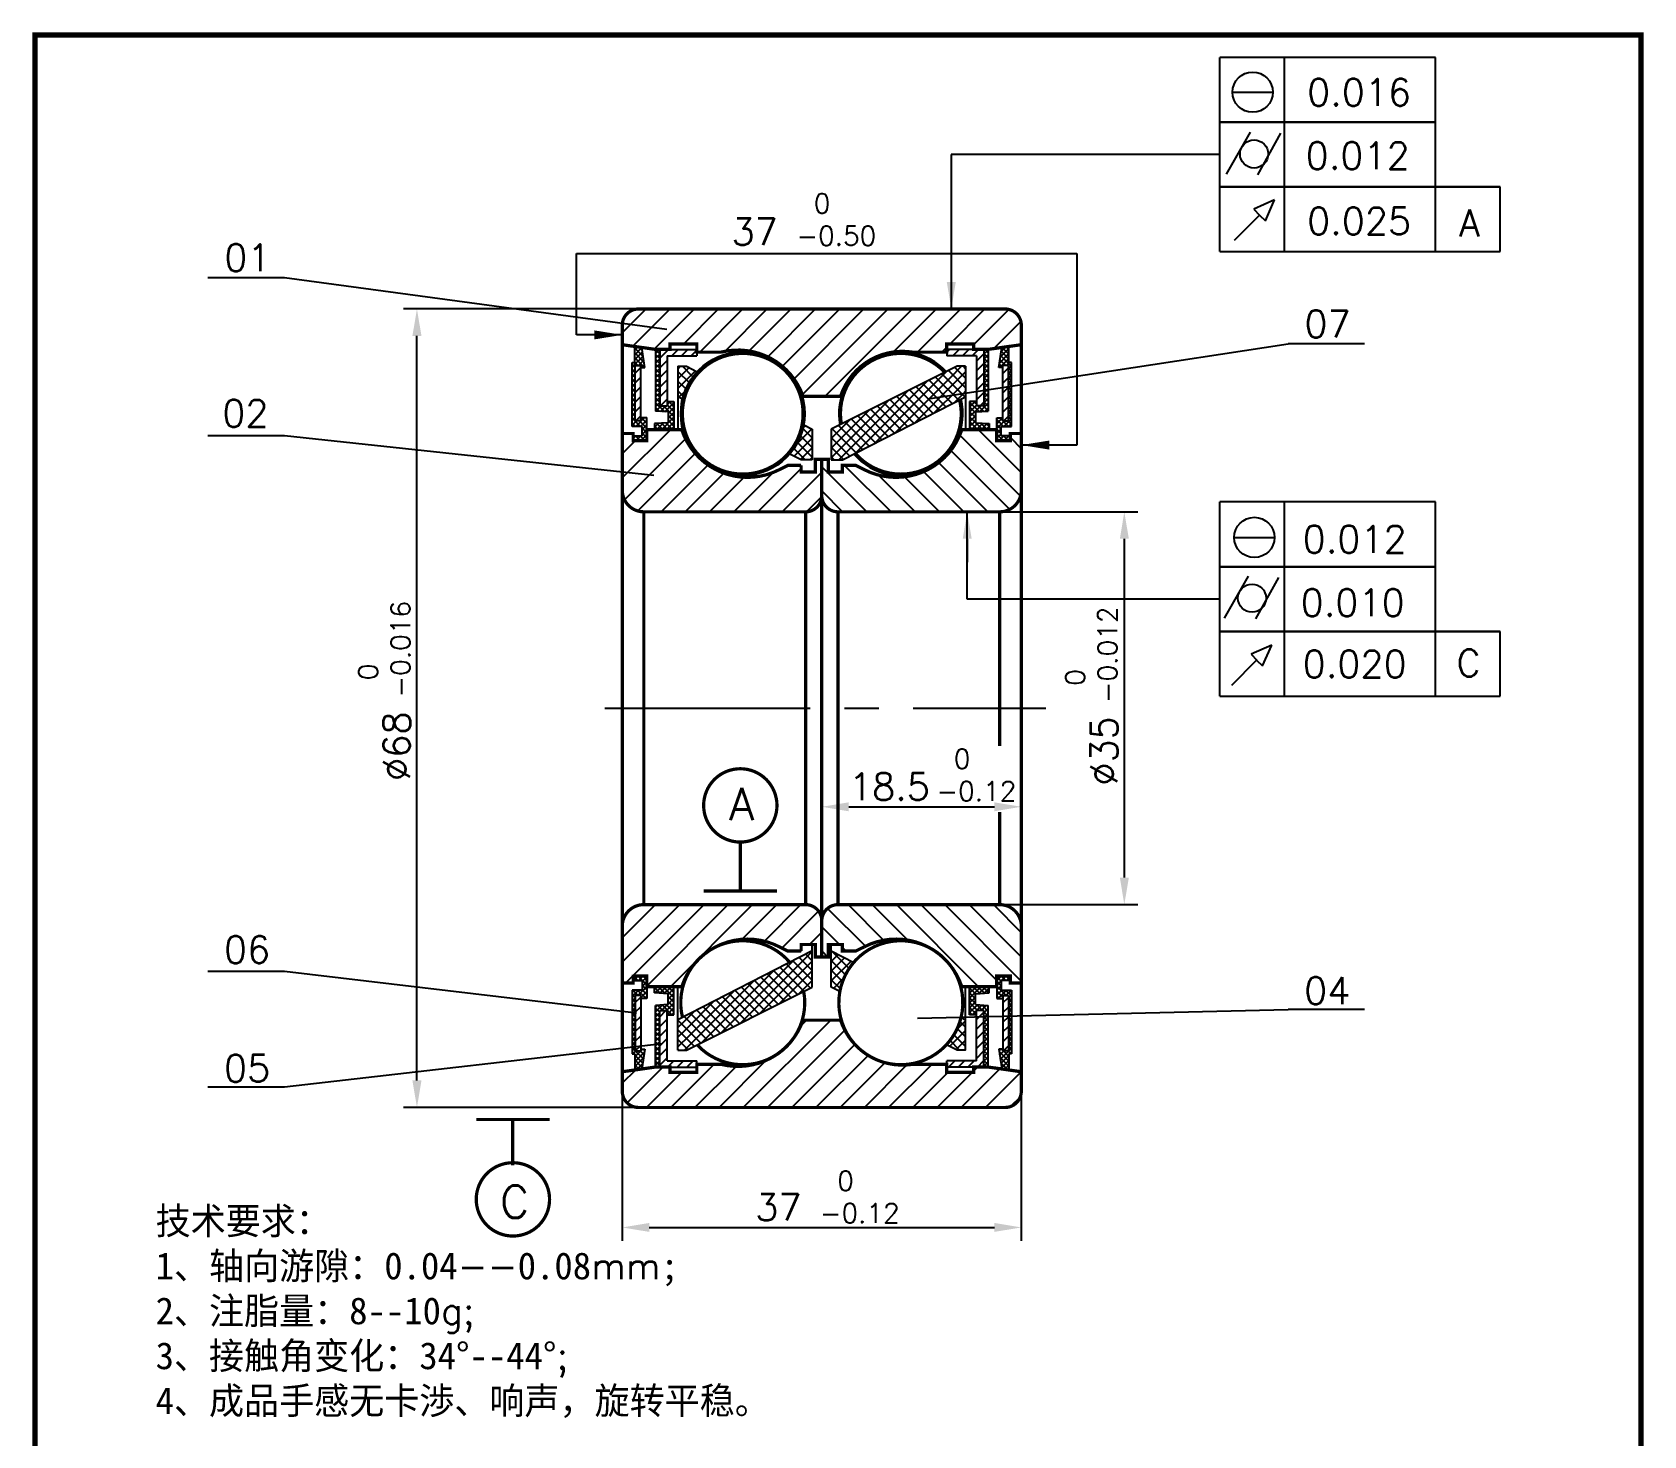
# Model space of a CAD drawing. Extents: x -87 to 63, y 188 to 406.
# Drawn here: x -86.7 to 62.7, y 275.9 to 406 of the extents above; entities that cross this region are included whole.
import ezdxf

# ---------------------------------------------------------------- set-up
doc = ezdxf.new("R2010")
doc.units = 0
doc.linetypes.add('CENTER2', pattern=[28.575, 19.05, -3.175, 3.175, -3.175])
doc.layers.get('0').update_dxf_attribs({"linetype": 'CONTINUOUS'})
doc.layers.get('DEFPOINTS').update_dxf_attribs({"linetype": 'CONTINUOUS'})
doc.styles.get("Standard").update_dxf_attribs({"font": 'txt.shx', "height": 2.5})
doc.dimstyles.get("Standard").update_dxf_attribs({"dimtxt": 0.18, "dimasz": 0.18, "dimexe": 0.18, "dimexo": 0.0625, "dimgap": 0.09, "dimtad": 0, "dimtih": 1, "dimtoh": 1, "dimdec": 4, "dimzin": 0, "dimdsep": 46, "dimtxsty": 'Standard', "dimcen": 0.09, "dimadec": 0, "dimazin": 0, "dimtfac": 1, "dimtdec": 4, "dimtofl": 0, "dimtmove": 0, "dimatfit": 3, "dimfxl": 1, "dimtolj": 1, "dimtzin": 0, "dimarcsym": 0})
pattern_1 = [(45, (196.66215, 16.3031), (-0.2245064, 0.2245064), []), (135, (196.66215, 16.3031), (-0.2245064, -0.2245064), [])]
pattern_2 = [(45, (196.66215, -1.6008), (-0.4490128, 0.4490128), [])]

# ---------------------------------------------------------------- blocks, each defined once
blk = doc.blocks.new('*D28')
at = {"color": 0, "lineweight": -2}
for p, q in [((3, 361.54), (15.8, 361.54)), ((14.55, 359.04), (14.55, 327.62)), ((3, 325.12), (15.8, 325.12))]:
    blk.add_line(p, q, dxfattribs=at)
at = {"color": 0}
for points in [[(14.14, 359.04), (14.97, 359.04), (14.55, 361.54)], [(14.14, 327.62), (14.97, 327.62), (14.55, 325.12)]]:
    blk.add_solid(points, dxfattribs=at)
at = {"layer": 'DEFPOINTS', "color": 0}
for p in [(3, 361.54), (3, 325.12), (14.55, 325.12)]:
    blk.add_point(p, dxfattribs=at)
at = {"color": 0, "insert": (12.68, 339.37), "char_height": 2.5, "attachment_point": 5, "rotation": 90}
blk.add_mtext('\\A1;%%c35', dxfattribs=at)
blk = doc.blocks.new('*D29')
at = {"color": 0, "lineweight": -2}
for p, q in [((-30.5, 380.35), (-52.29, 380.35)), ((-51.04, 308.81), (-51.04, 377.85)), ((-30.5, 306.31), (-52.29, 306.31))]:
    blk.add_line(p, q, dxfattribs=at)
at = {"color": 0}
for points in [[(-51.46, 377.85), (-50.62, 377.85), (-51.04, 380.35)], [(-51.46, 308.81), (-50.62, 308.81), (-51.04, 306.31)]]:
    blk.add_solid(points, dxfattribs=at)
at = {"layer": 'DEFPOINTS', "color": 0}
for p in [(-51.04, 380.35), (-30.5, 380.35), (-30.5, 306.31)]:
    blk.add_point(p, dxfattribs=at)
at = {"color": 0, "insert": (-52.91, 339.81), "char_height": 2.5, "attachment_point": 5, "rotation": 90}
blk.add_mtext('\\A1;%%c68', dxfattribs=at)
blk = doc.blocks.new('*D30')
at = {"color": 0, "lineweight": -2}
for p, q in [((-32, 307.81), (-32, 293.93)), ((5, 307.81), (5, 293.93)), ((-29.5, 295.18), (2.5, 295.18))]:
    blk.add_line(p, q, dxfattribs=at)
at = {"color": 0}
for points in [[(-29.5, 295.6), (-29.5, 294.77), (-32, 295.18)], [(2.5, 295.6), (2.5, 294.77), (5, 295.18)]]:
    blk.add_solid(points, dxfattribs=at)
at = {"layer": 'DEFPOINTS', "color": 0}
for p in [(-32, 307.81), (5, 307.81), (5, 295.18)]:
    blk.add_point(p, dxfattribs=at)
at = {"color": 0, "insert": (-17.52, 297.06), "char_height": 2.5, "attachment_point": 5}
blk.add_mtext('\\A1;37', dxfattribs=at)
blk = doc.blocks.new('*D31')
at = {"color": 0, "lineweight": -2}
for p, q in [((-1.49, 382.85), (-1.49, 381.95)), ((-1.49, 380.35), (-1.49, 380.35))]:
    blk.add_line(p, q, dxfattribs=at)
at = {"color": 0}
blk.add_solid([(-1.91, 382.85), (-1.08, 382.85), (-1.49, 380.35)], dxfattribs=at)
at = {"layer": 'DEFPOINTS', "color": 0}
for p in [(-1.49, 394.67), (-1.49, 380.35), (-1.49, 380.35)]:
    blk.add_point(p, dxfattribs=at)
blk = doc.blocks.new('*D32')
at = {"color": 0, "lineweight": -2}
blk.add_line((-0.02, 359.04), (-0.02, 356.87), dxfattribs=at)
at = {"color": 0}
blk.add_solid([(-0.43, 359.04), (0.4, 359.04), (-0.02, 361.54)], dxfattribs=at)
at = {"layer": 'DEFPOINTS', "color": 0}
for p in [(-0.02, 361.54), (-0.02, 361.54), (-0.02, 353.45)]:
    blk.add_point(p, dxfattribs=at)
blk = doc.blocks.new('*D33')
at = {"color": 0, "lineweight": -2}
for p, q in [((-13.5, 343.33), (-13.5, 332.94)), ((5, 343.33), (5, 332.94)), ((-11, 334.19), (2.5, 334.19))]:
    blk.add_line(p, q, dxfattribs=at)
at = {"color": 0}
for points in [[(-11, 334.6), (-11, 333.77), (-13.5, 334.19)], [(2.5, 334.6), (2.5, 333.77), (5, 334.19)]]:
    blk.add_solid(points, dxfattribs=at)
at = {"layer": 'DEFPOINTS', "color": 0}
for p in [(-13.5, 343.33), (5, 343.33), (5, 334.19)]:
    blk.add_point(p, dxfattribs=at)
at = {"color": 0, "insert": (-7.23, 336.06), "char_height": 2.5, "attachment_point": 5}
blk.add_mtext('\\A1;18.5', dxfattribs=at)

msp = doc.modelspace()

# ---------------------------------------------------------------- hatches: boundary and pattern name
h = msp.add_hatch()
h.set_pattern_fill('ANSI31', color=256, scale=0.5, style=0)
h.set_pattern_definition([(45, (196.6621, -1.6008), (-1.122532, 1.122532), [])])
h.paths.add_polyline_path([(-30.50167, 380.34877, 0.414213562), (-32.00167, 378.84877), (-32.00167, 377.03643), (-28.90242, 376.59877), (-27.58564, 376.59877), (-27.58564, 377.09877), (-25.08564, 377.09877), (-25.08564, 376.34877), (-22.82763, 376.34877, -0.195681343), (-18.05789, 375.67229, -0.118697946), (-16.06911, 373.85783, -0.071209444), (-15.23795, 372.24877), (-11.76539, 372.24877, -0.131984239), (-10.05577, 374.87557, -0.104710286), (-8.00385, 376.08576, -0.122708108), (-5.09506, 376.34877), (-1.9177, 376.34877), (-1.9177, 377.09877), (0.5823, 377.09877), (0.5823, 376.59877), (1.89907, 376.59877), (4.99833, 377.03643), (4.99833, 378.84877, 0.414213562), (3.49833, 380.34877)])
h.paths.add_polyline_path([(-18.05789, 310.98257, -0.195681343), (-22.82763, 310.30609), (-25.08564, 310.30609), (-25.08564, 309.55609), (-27.58564, 309.55609), (-27.58564, 310.05609), (-28.90242, 310.05609), (-32.00167, 309.61843), (-32.00167, 307.80609, 0.414213562), (-30.50167, 306.30609), (3.49833, 306.30609, 0.414213562), (4.99833, 307.80609), (4.99833, 309.61843), (1.89907, 310.05609), (0.5823, 310.05609), (0.5823, 309.55609), (-1.9177, 309.55609), (-1.9177, 310.30609), (-5.09506, 310.30609, -0.122708108), (-8.00385, 310.5691, -0.104710286), (-10.05577, 311.77929, -0.131984239), (-11.76539, 314.40609), (-15.23795, 314.40609, -0.071209444), (-16.06911, 312.79702, -0.118697946)])
h.paths.add_polyline_path([(-17.44511, 321.20609), (-16.64707, 320.80841), (-15.41778, 320.80841), (-15.41778, 321.41708), (-14.10349, 321.41708), (-14.10349, 320.25569), (-13.50167, 320.25569), (-13.50167, 323.61597, 0.414213562), (-15.00167, 325.11597), (-22.50167, 325.11597), (-30.00167, 325.11597, 0.414213562), (-32.00167, 323.11597), (-32.00167, 317.85609), (-30.98996, 317.85609), (-30.98996, 318.48611), (-30.98996, 318.50609), (-29.72532, 318.50609), (-29.72532, 317.50609), (-26.48681, 317.50609, -0.089978109), (-25.39225, 319.52092, -0.106018827), (-23.55549, 321.08322, -0.25314671)])
h.paths.add_polyline_path([(-15.00167, 361.53889, 0.414213562), (-13.50167, 363.03889), (-13.50167, 366.39916), (-14.10349, 366.39916), (-14.10349, 365.23778), (-15.41778, 365.23778), (-15.41778, 365.84645), (-16.64707, 365.84645), (-17.44511, 365.44877, -0.25314671), (-23.55549, 365.57163, -0.106018827), (-25.39225, 367.13394, -0.089978109), (-26.48681, 369.14877), (-29.72532, 369.14877), (-29.72532, 368.14877), (-30.98996, 368.14877), (-30.98996, 368.79877), (-32.00167, 368.79877), (-32.00167, 363.53889, 0.414213562), (-30.00167, 361.53889), (-22.50167, 361.53889)])
h = msp.add_hatch()
h.set_pattern_fill('ANSI37', color=256, scale=0.1, style=0)
h.set_pattern_definition(pattern_1)
h.paths.add_polyline_path([(-27.74793, 370.80715), (-27.74793, 369.80284), (-29.02052, 369.71757), (-29.02052, 369.14877), (-27.20952, 369.14877), (-27.20952, 371.75767), (-27.84582, 371.75767), (-27.84582, 371.3667), (-28.53106, 371.3667), (-28.53106, 376.59877), (-28.92262, 376.59877), (-28.92262, 370.88586)])
h.paths.add_polyline_path([(-30.2897, 375.0978), (-30.2897, 374.9292), (-29.90539, 374.9292), (-30.18137, 376.77938), (-30.84928, 376.87369), (-30.84928, 375.37716), (-31.08243, 375.37716), (-31.08243, 369.46407), (-30.14981, 369.46407), (-30.14981, 368.57943), (-30.98996, 368.57943), (-30.98996, 368.14877), (-29.72532, 368.14877), (-29.72532, 369.14877), (-29.72532, 370.25558), (-30.2897, 370.25558), (-30.2897, 369.97623), (-30.80264, 369.97623), (-30.80264, 375.0978)])
h.paths.add_polyline_path([(0.74458, 370.80715), (1.91928, 370.88586), (1.91928, 376.59877), (1.52772, 376.59877), (1.52772, 371.3667), (0.84248, 371.3667), (0.84248, 371.75767), (0.20618, 371.75767), (0.20618, 369.14877), (2.01717, 369.14877), (2.01717, 369.71757), (0.74458, 369.80284)])
h.paths.add_polyline_path([(3.14646, 369.46407), (4.07909, 369.46407), (4.07909, 375.37716), (3.84593, 375.37716), (3.84593, 376.87369), (3.17803, 376.77938), (2.90204, 374.9292), (3.28636, 374.9292), (3.28636, 375.0978), (3.7993, 375.0978), (3.7993, 369.97623), (3.28636, 369.97623), (3.28636, 370.25558), (2.72198, 370.25558), (2.72198, 369.14877), (2.72198, 368.14877), (3.98662, 368.14877), (3.98662, 368.57943), (3.14646, 368.57943)])
h = msp.add_hatch()
h.set_pattern_fill('ANSI31', color=256, scale=0.2, style=0)
h.set_pattern_definition(pattern_2)
h.paths.add_polyline_path([(-27.84582, 376.01232), (-25.08564, 376.01232), (-25.08564, 376.59877), (-27.58564, 376.59877), (-28.53106, 376.59877), (-28.53106, 371.3667), (-27.84582, 371.3667)])
h.paths.add_polyline_path([(-30.80264, 369.97623), (-30.2897, 369.97623), (-30.2897, 375.0978), (-30.80264, 375.0978)])
h.paths.add_polyline_path([(1.52772, 376.59877), (0.5823, 376.59877), (-1.9177, 376.59877), (-1.9177, 376.01232), (0.84248, 376.01232), (0.84248, 371.3667), (1.52772, 371.3667)])
h.paths.add_polyline_path([(3.28636, 369.97623), (3.7993, 369.97623), (3.7993, 375.0978), (3.28636, 375.0978)])
h = msp.add_hatch()
h.set_pattern_fill('ANSI37', color=256, scale=0.2, style=0)
h.set_pattern_definition([(45, (196.66215, -1.6008), (-0.4490128, 0.4490128), []), (135, (196.66215, -1.6008), (-0.4490128, -0.4490128), [])])
h.paths.add_polyline_path([(-0.58573, 371.99732, 0.127265492), (-1.94722, 374.5357), (-12.61833, 369.20832), (-12.61833, 366.35741), (-11.58556, 366.35741)])
h.paths.add_polyline_path([(-0.16444, 375.03145), (-0.9542, 375.03145), (-1.94722, 374.5357, -0.106288407), (-0.71747, 372.45455), (-0.16444, 372.53909)])
h.paths.add_polyline_path([(-25.05613, 374.5357), (-26.04915, 375.03145), (-26.83891, 375.03145), (-26.83891, 372.21333), (-26.41761, 371.99732, -0.127265492)])
h.paths.add_polyline_path([(-14.38502, 369.20832), (-15.17475, 369.60258, -0.132727524), (-16.46472, 366.89421), (-15.41778, 366.35741), (-14.38502, 366.35741)])
h = msp.add_hatch()
h.set_pattern_fill('ANSI31', color=256, scale=0.5, angle=90, style=0)
h.set_pattern_definition([(135, (196.6621, -1.6008), (-1.122532, -1.122532), [])])
h.paths.add_polyline_path([(4.99833, 368.79877), (3.98662, 368.79877), (3.98662, 368.14877), (2.72198, 368.14877), (2.72198, 369.14877), (-0.51653, 369.14877, -0.089978109), (-1.61109, 367.13394, -0.106018827), (-3.44786, 365.57163, -0.25314671), (-9.55823, 365.44877), (-10.35627, 365.84645), (-11.58556, 365.84645), (-11.58556, 365.23778), (-12.89985, 365.23778), (-12.89985, 366.39916), (-13.50167, 366.39916), (-13.50167, 363.03889, 0.414213562), (-12.00167, 361.53889), (2.99833, 361.53889, 0.414213562), (4.99833, 363.53889)])
h.paths.add_polyline_path([(2.99833, 325.11597), (-12.00167, 325.11597, 0.414213562), (-13.50167, 323.61597), (-13.50167, 320.25569), (-12.89985, 320.25569), (-12.89985, 321.41708), (-11.58556, 321.41708), (-11.58556, 320.80841), (-10.35627, 320.80841), (-9.55823, 321.20609, -0.25314671), (-3.44786, 321.08322, -0.106018827), (-1.61109, 319.52092, -0.089978109), (-0.51653, 317.50609), (2.72198, 317.50609), (2.72198, 318.50609), (3.98662, 318.50609), (3.98662, 317.85609), (4.99833, 317.85609), (4.99833, 323.11597, 0.414213562)])
h = msp.add_hatch()
h.set_pattern_fill('ANSI37', color=256, scale=0.1, style=0)
h.set_pattern_definition(pattern_1)
h.paths.add_polyline_path([(-27.74793, 315.84771), (-28.92262, 315.769), (-28.92262, 310.05609), (-28.53106, 310.05609), (-28.53106, 315.28815), (-27.84582, 315.28815), (-27.84582, 314.89719), (-27.20952, 314.89719), (-27.20952, 317.50609), (-29.02052, 317.50609), (-29.02052, 316.93729), (-27.74793, 316.85202)])
h.paths.add_polyline_path([(-30.2897, 316.67863), (-30.2897, 316.39927), (-29.72532, 316.39927), (-29.72532, 317.50609), (-29.72532, 318.50609), (-30.98996, 318.50609), (-30.98996, 318.07543), (-30.14981, 318.07543), (-30.14981, 317.19079), (-31.08243, 317.19079), (-31.08243, 311.27769), (-30.84928, 311.27769), (-30.84928, 309.78116), (-30.18137, 309.87548), (-29.90539, 311.72566), (-30.2897, 311.72566), (-30.2897, 311.55705), (-30.80264, 311.55705), (-30.80264, 316.67863)])
h.paths.add_polyline_path([(0.20618, 314.89719), (0.84248, 314.89719), (0.84248, 315.28815), (1.52772, 315.28815), (1.52772, 310.05609), (1.91928, 310.05609), (1.91928, 315.769), (0.74458, 315.84771), (0.74458, 316.85202), (2.01717, 316.93729), (2.01717, 317.50609), (0.20618, 317.50609)])
h.paths.add_polyline_path([(3.84593, 311.27769), (4.07909, 311.27769), (4.07909, 317.19079), (3.14646, 317.19079), (3.14646, 318.07543), (3.98662, 318.07543), (3.98662, 318.50609), (2.72198, 318.50609), (2.72198, 317.50609), (2.72198, 316.39927), (3.28636, 316.39927), (3.28636, 316.67863), (3.7993, 316.67863), (3.7993, 311.55705), (3.28636, 311.55705), (3.28636, 311.72566), (2.90204, 311.72566), (3.17803, 309.87548), (3.84593, 309.78116)])
h = msp.add_hatch()
h.set_pattern_fill('ANSI31', color=256, scale=0.2, style=0)
h.set_pattern_definition(pattern_2)
h.paths.add_polyline_path([(-28.53106, 310.05609), (-27.58564, 310.05609), (-25.08564, 310.05609), (-25.08564, 310.64253), (-27.84582, 310.64253), (-27.84582, 315.28815), (-28.53106, 315.28815)])
h.paths.add_polyline_path([(-30.80264, 311.55705), (-30.2897, 311.55705), (-30.2897, 316.67863), (-30.80264, 316.67863)])
h = msp.add_hatch()
h.set_pattern_fill('ANSI31', color=256, scale=0.2, style=0)
h.set_pattern_definition(pattern_2)
h.paths.add_polyline_path([(0.84248, 310.64253), (-1.9177, 310.64253), (-1.9177, 310.05609), (0.5823, 310.05609), (1.52772, 310.05609), (1.52772, 315.28815), (0.84248, 315.28815)])
h.paths.add_polyline_path([(3.28636, 311.55705), (3.7993, 311.55705), (3.7993, 316.67863), (3.28636, 316.67863)])

# ---------------------------------------------------------------- linework, layer by layer
for p, q in [((-86.46261, 188.02283), (-86.46261, 405.76182)), ((-86.46261, 405.76182), (62.46661, 405.76182)), ((-86.46261, 405.76182), (-86.46261, 395.76182)), ((62.46661, 188.02283), (62.46661, 405.76182)), ((43.39926, 403.66987), (23.39926, 403.66987)), ((23.39926, 397.66987), (23.39926, 403.66987)), ((29.39926, 397.66987), (29.39926, 403.66987)), ((43.39926, 385.66987), (43.39926, 403.66987)), ((24.58588, 400.45366), (28.31836, 400.45366)), ((23.39926, 391.66987), (23.39926, 397.66987)), ((43.39926, 397.66987), (23.39926, 397.66987)), ((23.39926, 397.66987), (43.39926, 397.66987)), ((23.39926, 397.66987), (43.39926, 397.66987)), ((29.39926, 391.66987), (29.39926, 397.66987)), ((24.03989, 392.85902), (26.24306, 396.75154)), ((26.92096, 392.80261), (29.06763, 396.63871)), ((23.39926, 394.66987), (-1.49171, 394.66987)), ((-1.49171, 394.66987), (-1.49171, 380.34877)), ((49.39926, 391.66987), (23.39926, 391.66987)), ((23.39926, 391.66987), (49.39926, 391.66987)), ((23.39926, 391.66987), (49.39926, 391.66987)), ((23.39926, 385.66987), (23.39926, 391.66987)), ((29.39926, 385.66987), (29.39926, 391.66987)), ((49.39926, 385.66987), (49.39926, 391.66987)), ((28.48807, 390.45865), (26.56274, 389.60021)), ((27.62726, 388.52687), (28.48807, 390.45865)), ((24.77532, 386.74117), (27.07969, 389.05016)), ((26.56274, 389.60021), (27.09853, 389.04164)), ((27.07969, 389.05016), (27.62726, 388.52687)), ((23.39926, 385.66987), (49.39926, 385.66987)), ((23.39926, 385.66987), (49.39926, 385.66987)), ((-36.23113, 385.50342), (10.15279, 385.50342)), ((-36.23113, 377.94609), (-36.23113, 385.50342)), ((10.15279, 385.50342), (10.15279, 367.73004)), ((-63.31853, 383.24909), (-70.41504, 383.24909)), ((-27.86617, 378.44994), (-63.31853, 383.24909)), ((3.49833, 380.34877), (-30.50167, 380.34877)), ((-32.00167, 378.84877), (-32.00167, 343.32743)), ((4.99833, 343.32743), (4.99833, 378.84877)), ((-32.00167, 377.94609), (-36.23113, 377.94609)), ((-32.00167, 377.03643), (-28.90242, 376.59877)), ((-30.84928, 375.37716), (-30.84928, 376.87369)), ((-29.90539, 374.9292), (-30.18137, 376.77938)), ((-28.92262, 376.59877), (-28.92262, 370.88586)), ((-27.58564, 376.59877), (-28.90242, 376.59877)), ((-28.53106, 376.59877), (-28.53106, 371.3667)), ((-27.58564, 377.09877), (-27.58564, 376.59877)), ((-25.08564, 377.09877), (-27.58564, 377.09877)), ((-27.58564, 376.59877), (-25.08564, 376.59877)), ((-25.08564, 377.09877), (-25.08564, 376.01232)), ((-3.45338, 372.03631), (29.73842, 377.11032)), ((-1.9177, 377.09877), (-1.9177, 376.01232)), ((-1.9177, 377.09877), (0.5823, 377.09877)), ((0.5823, 376.59877), (-1.9177, 376.59877)), ((0.5823, 377.09877), (0.5823, 376.59877)), ((0.5823, 376.59877), (1.89907, 376.59877)), ((1.52772, 376.59877), (1.52772, 371.3667)), ((4.99833, 377.03643), (1.89907, 376.59877)), ((1.91928, 376.59877), (1.91928, 370.88586)), ((2.90204, 374.9292), (3.17803, 376.77938)), ((3.84593, 375.37716), (3.84593, 376.87369)), ((36.83493, 377.11032), (29.73842, 377.11032)), ((-31.08243, 375.37716), (-30.84928, 375.37716)), ((-31.08243, 369.46407), (-31.08243, 375.37716)), ((-30.80264, 375.0978), (-30.2897, 375.0978)), ((-30.80264, 369.97623), (-30.80264, 375.0978)), ((-30.2897, 369.97623), (-30.2897, 375.0978)), ((-27.84582, 376.01232), (-27.84582, 371.3667)), ((-27.84582, 376.01232), (-25.08564, 376.01232)), ((-22.82763, 376.34877), (-25.08564, 376.34877)), ((-5.09506, 376.34877), (-1.9177, 376.34877)), ((0.84248, 376.01232), (-1.9177, 376.01232)), ((0.84248, 376.01232), (0.84248, 371.3667)), ((3.28636, 369.97623), (3.28636, 375.0978)), ((3.7993, 375.0978), (3.28636, 375.0978)), ((3.7993, 369.97623), (3.7993, 375.0978)), ((4.07909, 375.37716), (3.84593, 375.37716)), ((4.07909, 369.46407), (4.07909, 375.37716)), ((-30.2897, 374.9292), (-29.90539, 374.9292)), ((-26.83891, 375.03145), (-26.83891, 369.14877)), ((-26.83891, 375.03145), (-26.04915, 375.03145)), ((-26.04915, 375.03145), (-25.05613, 374.5357)), ((-0.9542, 375.03145), (-12.61833, 369.20832)), ((-0.16444, 375.03145), (-0.9542, 375.03145)), ((-0.16444, 375.03145), (-0.16444, 369.14877)), ((3.28636, 374.9292), (2.90204, 374.9292)), ((-26.41761, 371.99732), (-26.83891, 372.21333)), ((-15.23795, 372.24877), (-11.76539, 372.24877)), ((-11.58556, 366.35741), (-0.16444, 372.21333)), ((-0.64849, 372.23289), (-0.37438, 372.507)), ((-0.51333, 372.48575), (-0.21825, 372.16809)), ((-27.74793, 370.80715), (-28.92262, 370.88586)), ((-28.53106, 371.3667), (-27.84582, 371.3667)), ((-27.84582, 371.75767), (-27.20952, 371.75767)), ((-27.74793, 370.80715), (-27.74793, 369.80284)), ((-27.20952, 371.75767), (-27.20952, 369.14877)), ((0.20618, 371.75767), (0.20618, 369.14877)), ((0.84248, 371.75767), (0.20618, 371.75767)), ((0.74458, 370.80715), (1.91928, 370.88586)), ((0.74458, 370.80715), (0.74458, 369.80284)), ((1.52772, 371.3667), (0.84248, 371.3667)), ((-30.14981, 369.46407), (-31.08243, 369.46407)), ((-30.2897, 369.97623), (-30.80264, 369.97623)), ((-29.72532, 370.25558), (-30.2897, 370.25558)), ((-30.14981, 368.57943), (-30.14981, 369.46407)), ((-29.72532, 369.14877), (-29.72532, 370.25558)), ((-29.72532, 368.14877), (-29.72532, 369.14877)), ((-29.72532, 369.14877), (-26.48681, 369.14877)), ((-27.74793, 369.80284), (-29.02052, 369.71757)), ((-29.02052, 369.71757), (-29.02052, 369.14877)), ((-15.17475, 369.60258), (-14.38502, 369.20832)), ((-14.38502, 369.20832), (-14.38502, 366.35741)), ((-12.61833, 369.20832), (-12.61833, 366.35741)), ((0.74458, 369.80284), (2.01717, 369.71757)), ((2.01717, 369.71757), (2.01717, 369.14877)), ((2.72198, 369.14877), (2.72198, 370.25558)), ((2.72198, 370.25558), (3.28636, 370.25558)), ((2.72198, 368.14877), (2.72198, 369.14877)), ((3.14646, 368.57943), (3.14646, 369.46407)), ((3.14646, 369.46407), (4.07909, 369.46407)), ((3.28636, 369.97623), (3.7993, 369.97623)), ((-63.31853, 368.59082), (-70.41504, 368.59082)), ((-29.08363, 364.90479), (-63.31853, 368.59082)), ((-32.00167, 343.32743), (-32.00167, 368.79877)), ((-32.00167, 368.79877), (-30.98996, 368.79877)), ((-30.98996, 368.14877), (-30.98996, 368.79877)), ((-30.98996, 368.57943), (-30.14981, 368.57943)), ((-30.98996, 368.14877), (-29.72532, 368.14877)), ((3.98662, 368.14877), (2.72198, 368.14877)), ((3.98662, 368.57943), (3.14646, 368.57943)), ((3.98662, 368.14877), (3.98662, 368.79877)), ((4.99833, 368.79877), (3.98662, 368.79877)), ((10.15279, 367.73004), (4.99833, 367.73004)), ((-15.41778, 366.35741), (-16.46472, 366.89421)), ((-14.38502, 366.35741), (-15.41778, 366.35741)), ((-14.10349, 366.39916), (-12.89985, 366.39916)), ((-12.89985, 366.39916), (-14.10349, 366.39916)), ((-14.10349, 366.39916), (-14.10349, 365.23778)), ((-13.50167, 366.39916), (-13.50167, 357.0425)), ((-12.61833, 366.35741), (-11.58556, 366.35741)), ((-17.44511, 365.44877), (-16.64707, 365.84645)), ((-16.64707, 365.84645), (-15.41778, 365.84645)), ((-14.10349, 365.23778), (-15.41778, 365.23778)), ((-12.89985, 365.23778), (-11.58556, 365.23778)), ((-10.35627, 365.84645), (-11.58556, 365.84645)), ((-9.55823, 365.44877), (-10.35627, 365.84645)), ((23.39926, 356.45425), (23.39926, 362.45425)), ((43.39926, 362.45425), (23.39926, 362.45425)), ((29.39926, 356.45425), (29.39926, 362.45425)), ((43.39926, 344.45425), (43.39926, 362.45425)), ((-30.00167, 361.53889), (-15.00167, 361.53889)), ((2.99833, 361.53889), (-12.00167, 361.53889)), ((-0.01551, 353.45425), (-0.01551, 361.53889)), ((24.74023, 359.16452), (28.47272, 359.16452)), ((23.39926, 356.45425), (43.39926, 356.45425)), ((23.39926, 356.45425), (43.39926, 356.45425)), ((43.39926, 356.45425), (23.39926, 356.45425)), ((23.39926, 350.45425), (23.39926, 356.45425)), ((29.39926, 350.45425), (29.39926, 356.45425)), ((23.85029, 351.6723), (26.05346, 355.56481)), ((26.73135, 351.61588), (28.87803, 355.45199)), ((23.39926, 353.45425), (-0.01551, 353.45425)), ((23.39926, 350.45425), (49.39926, 350.45425)), ((23.39926, 350.45425), (49.39926, 350.45425)), ((49.39926, 350.45425), (23.39926, 350.45425)), ((23.39926, 344.45425), (23.39926, 350.45425)), ((29.39926, 344.45425), (29.39926, 350.45425)), ((49.39926, 344.45425), (49.39926, 350.45425)), ((28.225, 349.1882), (26.29967, 348.32977)), ((26.29967, 348.32977), (26.83546, 347.77119)), ((27.36419, 347.25642), (28.225, 349.1882)), ((24.51225, 345.47072), (26.81662, 347.77972)), ((26.81662, 347.77972), (27.36419, 347.25642)), ((23.39926, 344.45425), (49.39926, 344.45425)), ((23.39926, 344.45425), (49.39926, 344.45425)), ((-32.00167, 307.80609), (-32.00167, 343.32743)), ((-32.00167, 343.32743), (-32.00167, 317.85609)), ((4.99833, 343.32743), (4.99833, 307.80609)), ((-13.50167, 320.25569), (-13.50167, 329.61235)), ((-30.00167, 325.11597), (-15.00167, 325.11597)), ((2.99833, 325.11597), (-12.00167, 325.11597)), ((-14.10349, 321.41708), (-15.41778, 321.41708)), ((-15.41778, 320.80841), (-15.41778, 321.41708)), ((-14.38502, 320.29745), (-14.38502, 321.41708)), ((-14.10349, 320.25569), (-14.10349, 321.41708)), ((-12.89985, 320.25569), (-12.89985, 321.41708)), ((-12.89985, 321.41708), (-11.58556, 321.41708)), ((-12.61833, 320.29745), (-12.61833, 321.41708)), ((-11.58556, 320.80841), (-11.58556, 321.41708)), ((-14.38502, 320.82697), (-26.83891, 314.44153)), ((-22.8336, 313.22872), (-16.1301, 319.93222)), ((-21.0403, 314.124), (-14.38502, 320.77928)), ((-19.247, 315.01927), (-14.38502, 319.88125)), ((-17.44511, 321.20609), (-16.64707, 320.80841)), ((-16.64707, 320.80841), (-15.41778, 320.80841)), ((-14.38502, 318.10749), (-16.18275, 319.90523)), ((-14.38502, 319.00552), (-15.5891, 320.2096)), ((-14.38502, 319.90354), (-14.99546, 320.51398)), ((-14.38502, 317.44654), (-14.38502, 320.29745)), ((-12.89985, 320.25569), (-14.10349, 320.25569)), ((-14.10349, 320.25569), (-12.89985, 320.25569)), ((-12.61833, 320.82697), (-10.53862, 319.76065)), ((-12.61833, 319.85189), (-11.97374, 320.49648)), ((-12.61833, 317.44654), (-12.61833, 320.29745)), ((-12.61833, 318.95387), (-11.3801, 320.1921)), ((-11.30213, 318.6167), (-12.61833, 319.9329)), ((-12.61833, 318.05584), (-10.78645, 319.88772)), ((-10.97236, 319.18496), (-12.61021, 320.82281)), ((-10.35627, 320.80841), (-11.58556, 320.80841)), ((-10.58964, 319.70027), (-10.76725, 319.87787)), ((-9.55823, 321.20609), (-10.35627, 320.80841)), ((-63.31853, 318.90895), (-70.41504, 318.90895)), ((-30.66903, 315.04951), (-63.31853, 318.90895)), ((-30.98996, 318.50609), (-29.72532, 318.50609)), ((-30.98996, 318.50609), (-30.98996, 317.85609)), ((-29.72532, 318.50609), (-29.72532, 317.50609)), ((-24.62691, 312.33344), (-17.97306, 318.98728)), ((-16.93911, 316.17145), (-19.15099, 318.38333)), ((-16.34012, 316.47049), (-18.55734, 318.68771)), ((-15.74113, 316.76952), (-17.96369, 318.99209)), ((-17.45369, 315.91455), (-14.38502, 318.98323)), ((-15.14214, 317.06856), (-17.37005, 319.29647)), ((-14.54315, 317.3676), (-16.7764, 319.60085)), ((-11.5738, 317.99035), (-12.61833, 319.03488)), ((-12.42575, 317.3504), (-11.43066, 318.34549)), ((2.72198, 318.50609), (2.72198, 317.50609)), ((3.98662, 318.50609), (2.72198, 318.50609)), ((3.98662, 318.50609), (3.98662, 317.85609)), ((-32.00167, 317.85609), (-30.98996, 317.85609)), ((-31.08243, 317.19079), (-31.08243, 311.27769)), ((-30.14981, 317.19079), (-31.08243, 317.19079)), ((-30.98996, 318.07543), (-30.14981, 318.07543)), ((-30.14981, 318.07543), (-30.14981, 317.19079)), ((-29.72532, 317.50609), (-26.48681, 317.50609)), ((-29.72532, 317.50609), (-29.72532, 316.39927)), ((-29.02052, 316.93729), (-29.02052, 317.50609)), ((-27.74793, 316.85202), (-29.02052, 316.93729)), ((-27.74793, 315.84771), (-27.74793, 316.85202)), ((-27.20952, 314.89719), (-27.20952, 317.50609)), ((-26.83891, 311.62341), (-26.83891, 317.50609)), ((-26.04915, 311.62341), (-14.38502, 317.44654)), ((-25.7367, 313.0197), (-21.65899, 317.09741)), ((-25.36957, 312.4888), (-19.81602, 318.04235)), ((-19.93405, 314.67627), (-22.11922, 316.86144)), ((-19.33507, 314.97531), (-21.52557, 317.16582)), ((-18.73608, 315.27434), (-20.93193, 317.4702)), ((-18.13709, 315.57338), (-20.33828, 317.77457)), ((-17.5381, 315.87242), (-19.74463, 318.07895)), ((-15.66039, 316.80983), (-14.38502, 318.0852)), ((-11.77841, 317.29694), (-12.61833, 318.13685)), ((-11.82859, 317.05228), (-12.61833, 317.44654)), ((2.72198, 317.50609), (-0.51653, 317.50609)), ((-0.16444, 311.62341), (-0.16444, 317.50609)), ((0.20618, 314.89719), (0.20618, 317.50609)), ((0.74458, 316.85202), (2.01717, 316.93729)), ((0.74458, 315.84771), (0.74458, 316.85202)), ((2.01717, 316.93729), (2.01717, 317.50609)), ((2.72198, 317.50609), (2.72198, 316.39927)), ((3.98662, 318.07543), (3.14646, 318.07543)), ((3.14646, 318.07543), (3.14646, 317.19079)), ((3.14646, 317.19079), (4.07909, 317.19079)), ((4.99833, 317.85609), (3.98662, 317.85609)), ((4.07909, 317.19079), (4.07909, 311.27769)), ((-30.80264, 316.67863), (-30.80264, 311.55705)), ((-30.2897, 316.67863), (-30.80264, 316.67863)), ((-30.2897, 316.67863), (-30.2897, 311.55705)), ((-29.72532, 316.39927), (-30.2897, 316.39927)), ((-27.74793, 315.84771), (-28.92262, 315.769)), ((-28.92262, 310.05609), (-28.92262, 315.769)), ((-26.04963, 313.60479), (-23.50195, 316.15248)), ((-22.929, 313.18109), (-25.08746, 315.33955)), ((-22.33001, 313.48013), (-24.49381, 315.64392)), ((-21.73102, 313.77916), (-23.90016, 315.9483)), ((-21.13203, 314.0782), (-23.30652, 316.25268)), ((-20.53304, 314.37724), (-22.71287, 316.55706)), ((-4.63571, 314.57577), (29.73842, 315.38276)), ((0.74458, 315.84771), (1.91928, 315.769)), ((1.91928, 310.05609), (1.91928, 315.769)), ((2.72198, 316.39927), (3.28636, 316.39927)), ((3.28636, 316.67863), (3.28636, 311.55705)), ((3.28636, 316.67863), (3.7993, 316.67863)), ((3.7993, 316.67863), (3.7993, 311.55705)), ((36.83493, 315.38276), (29.73842, 315.38276)), ((-28.53106, 310.05609), (-28.53106, 315.28815)), ((-28.53106, 315.28815), (-27.84582, 315.28815)), ((-27.84582, 310.64253), (-27.84582, 315.28815)), ((-27.84582, 314.89719), (-27.20952, 314.89719)), ((-26.05208, 313.61009), (-26.83891, 314.39692)), ((-26.83891, 313.71354), (-26.30225, 314.2502)), ((-26.30225, 314.2502), (-25.34491, 315.20754)), ((-24.12698, 312.58302), (-26.27475, 314.73079)), ((-23.52799, 312.88206), (-25.6811, 315.03517)), ((-15.23795, 314.40609), (-11.76539, 314.40609)), ((-0.99762, 313.51209), (-0.16444, 314.34527)), ((-0.16444, 313.76519), (-0.68858, 314.28934)), ((-0.58573, 314.65754), (-0.16444, 314.44153)), ((0.84248, 314.89719), (0.20618, 314.89719)), ((0.84248, 310.64253), (0.84248, 315.28815)), ((1.52772, 315.28815), (0.84248, 315.28815)), ((1.52772, 310.05609), (1.52772, 315.28815)), ((-26.83891, 312.81552), (-26.04963, 313.60479)), ((-25.32496, 311.98495), (-26.83891, 313.49889)), ((-26.83891, 311.91749), (-25.7367, 313.0197)), ((-25.92395, 311.68591), (-26.83891, 312.60087)), ((-26.23496, 311.62341), (-25.36957, 312.4888)), ((-24.72597, 312.28398), (-26.05208, 313.61009)), ((-1.64393, 311.96775), (-0.16444, 313.44725)), ((-0.71673, 311.62341), (-1.61125, 312.51793)), ((-0.16444, 311.96914), (-1.24713, 313.05184)), ((-1.04494, 311.66871), (-0.16444, 312.54922)), ((-0.16444, 312.86717), (-0.93747, 313.6402)), ((-28.30369, 312.21545), (-63.31853, 308.20087)), ((-31.08243, 311.27769), (-30.84928, 311.27769)), ((-30.84928, 311.27769), (-30.84928, 309.78116)), ((-30.80264, 311.55705), (-30.2897, 311.55705)), ((-30.2897, 311.72566), (-29.90539, 311.72566)), ((-29.90539, 311.72566), (-30.18137, 309.87548)), ((-26.75947, 311.62341), (-26.83891, 311.70284)), ((-26.83891, 311.62341), (-26.04915, 311.62341)), ((-0.9542, 311.62341), (-1.94722, 312.11916)), ((-0.16444, 311.62341), (-0.9542, 311.62341)), ((-0.19222, 311.62341), (-0.16444, 311.65119)), ((3.28636, 311.72566), (2.90204, 311.72566)), ((2.90204, 311.72566), (3.17803, 309.87548)), ((3.7993, 311.55705), (3.28636, 311.55705)), ((4.07909, 311.27769), (3.84593, 311.27769)), ((3.84593, 311.27769), (3.84593, 309.78116)), ((-32.00167, 309.61843), (-28.90242, 310.05609)), ((-27.58564, 310.05609), (-28.90242, 310.05609)), ((-27.84582, 310.64253), (-25.08564, 310.64253)), ((-27.58564, 309.55609), (-27.58564, 310.05609)), ((-27.58564, 310.05609), (-25.08564, 310.05609)), ((-25.08564, 309.55609), (-27.58564, 309.55609)), ((-25.08564, 309.55609), (-25.08564, 310.64253)), ((-22.82763, 310.30609), (-25.08564, 310.30609)), ((-5.09506, 310.30609), (-1.9177, 310.30609)), ((0.84248, 310.64253), (-1.9177, 310.64253)), ((-1.9177, 309.55609), (-1.9177, 310.64253)), ((0.5823, 310.05609), (-1.9177, 310.05609)), ((-1.9177, 309.55609), (0.5823, 309.55609)), ((0.5823, 309.55609), (0.5823, 310.05609)), ((0.5823, 310.05609), (1.89907, 310.05609)), ((4.99833, 309.61843), (1.89907, 310.05609)), ((-63.31853, 308.20087), (-70.41504, 308.20087)), ((3.49833, 306.30609), (-30.50167, 306.30609))]:
    msp.add_line(p, q)
at = {"linetype": 'CENTER2'}
msp.add_line((-33.61556, 343.32743), (7.26657, 343.32743), dxfattribs=at)
for points, const_width in [([(62.46661, 188.02283), (-86.46261, 188.02283), (-86.46261, 405.76182), (21.66466, 405.76182)], 0.5), ([(21.66466, 405.76182), (62.46661, 405.76182), (62.46661, 188.02283)], 0.5), ([(-22.82763, 376.34877), (-25.08564, 376.34877), (-25.08564, 377.09877), (-27.58564, 377.09877), (-27.58564, 376.59877), (-28.90242, 376.59877), (-32.00167, 377.03643)], 0.3), ([(-5.09506, 376.34877), (-1.9177, 376.34877), (-1.9177, 377.09877), (0.5823, 377.09877), (0.5823, 376.59877), (1.89907, 376.59877), (4.99833, 377.03643)], 0.3), ([(-11.76539, 372.24877), (-15.23795, 372.24877)], 0.3), ([(-26.48681, 369.14877), (-29.72532, 369.14877), (-29.72532, 368.14877), (-30.98996, 368.14877), (-30.98996, 368.79877), (-32.00167, 368.79877)], 0.3), ([(2.72198, 369.14877), (-0.51653, 369.14877)], 0.3), ([(4.99833, 368.79877), (3.98662, 368.79877), (3.98662, 368.14877), (2.72198, 368.14877), (2.72198, 369.14877)], 0.3), ([(-15.41778, 365.84645), (-15.41778, 365.23778), (-14.10349, 365.23778), (-14.10349, 366.39916), (-12.89985, 366.39916), (-12.89985, 365.23778), (-11.58556, 365.23778), (-11.58556, 365.84645), (-10.35627, 365.84645), (-9.55823, 365.44877)], 0.3), ([(-17.44511, 365.44877), (-16.64707, 365.84645), (-15.41778, 365.84645)], 0.3), ([(-13.50167, 363.03889), (-13.50167, 323.61597)], 0.3), ([(-30.00167, 361.53889), (-30.00167, 325.11597)], 0.3), ([(-15.00167, 325.11597), (-15.00167, 361.53889)], 0.3), ([(-12.00167, 325.11597), (-12.00167, 361.53889)], 0.3), ([(2.99833, 339.81292), (2.99833, 361.53889)], 0.3), ([(2.99833, 325.11597), (2.99833, 333.71094)], 0.3), ([(-21.05673, 326.36923), (-21.05673, 330.91708)], 0.3), ([(-17.65673, 326.36923), (-24.45673, 326.36923)], 0.3), ([(-17.44511, 321.20609), (-16.64707, 320.80841), (-15.41778, 320.80841)], 0.3), ([(-15.41778, 320.80841), (-15.41778, 321.41708), (-14.10349, 321.41708), (-14.10349, 320.25569), (-12.89985, 320.25569), (-12.89985, 321.41708), (-11.58556, 321.41708), (-11.58556, 320.80841), (-10.35627, 320.80841), (-9.55823, 321.20609)], 0.3), ([(-32.00167, 317.85609), (-30.98996, 317.85609), (-30.98996, 318.48611), (-29.72532, 318.50609), (-29.72532, 317.50568), (-26.48681, 317.50609)], 0.3), ([(4.99833, 317.85609), (3.98662, 317.85609), (3.98662, 318.50609), (2.72198, 318.50609), (2.72198, 317.50609), (-0.51653, 317.50609)], 0.3), ([(-15.23795, 314.40609), (-11.76539, 314.40609)], 0.3), ([(4.99833, 309.61843), (1.91928, 310.05609), (0.5823, 310.05609), (0.5823, 309.55609), (-1.9177, 309.55609), (-1.9177, 310.30609), (-5.09506, 310.30609)], 0.3), ([(-38.74282, 305.19389), (-45.54282, 305.19389)], 0.3), ([(-42.15677, 305.19389), (-42.15677, 300.93264)], 0.3)]:
    msp.add_lwpolyline(points, dxfattribs=dict(const_width=const_width))
at = {"const_width": 0.3}
for points in [[(4.99833, 323.11597), (4.99833, 378.84877, 0.414213562), (3.49833, 380.34877), (-30.50167, 380.34877, 0.414213562), (-32.00167, 378.84877), (-32.00167, 323.80609)], [(-32.00167, 362.84877), (-32.00167, 378.84877, -0.414213562), (-30.50167, 380.34877), (3.49833, 380.34877, -0.414213562), (4.99833, 378.84877), (4.99833, 363.53889, -0.414213562), (2.99833, 361.53889), (-12.00167, 361.53889, -0.414213562), (-13.50167, 363.03889), (-13.50167, 366.39916)], [(-15.23795, 372.24877, 0.388372454), (-22.82763, 376.34877, 0.388372454)], [(-5.09506, 376.34877, 0.367950208), (-11.76539, 372.24877, 0.367950208)], [(-2.08712, 374.46585, 0.748015129), (-11.68103, 369.62952)], [(-10.42471, 366.9918, 0.786537432), (-0.72308, 371.9269, 0.786537432)], [(-26.48681, 369.14877, 0.461163304), (-17.44511, 365.44877, 0.461163304)], [(-9.55823, 365.44877, 0.461163304), (-0.51653, 369.14877, 0.461163304)], [(-22.50167, 361.53889), (-30.00167, 361.53889, -0.414213562), (-32.00167, 363.53889, -1)], [(-22.50167, 361.53889), (-15.00167, 361.53889, 0.414213562), (-13.50167, 363.03889, 0)], [(-0.01551, 361.53889), (2.99833, 361.53889, 0.414213562), (4.99833, 363.53889, 0.530001094)], [(-32.00167, 323.80609), (-32.00167, 307.80609, 0.414213562), (-30.50167, 306.30609), (3.49833, 306.30609, 0.414213562), (4.99833, 307.80609), (4.99833, 323.11597, 0.414213562), (2.99833, 325.11597), (-12.00167, 325.11597, 0.414213562), (-13.50167, 323.61597), (-13.50167, 320.25569)], [(-22.50167, 325.11597), (-30.00167, 325.11597, 0.414213562), (-32.00167, 323.11597, 1)], [(-22.50167, 325.11597), (-15.00167, 325.11597, -0.414213562), (-13.50167, 323.61597, 0)], [(-16.46472, 319.76065, 0.789133685), (-26.41761, 314.65754, 0.789133685)], [(-17.44511, 321.20609, 0.461163304), (-26.48681, 317.50609, 0.461163304)], [(-9.55823, 321.20609, -0.461163304), (-0.51653, 317.50609, -0.461163304)], [(-25.05613, 312.11916, 0.751053693), (-15.17475, 317.05228)], [(-22.82763, 310.30609, 0.388372454), (-15.23795, 314.40609, 0.388372454)], [(-11.76539, 314.40609, 0.367950208), (-5.09506, 310.30609, 0.367950208)], [(-32.00167, 309.61843), (-28.92262, 310.05609), (-27.58564, 310.05609), (-27.58564, 309.55609), (-25.08564, 309.55609), (-25.08564, 310.30609), (-22.82763, 310.30609, 0.364278192)]]:
    msp.add_lwpolyline(points, format="xyb", dxfattribs=at)
for points in [[(-32.00167, 377.94609, 0, 0.84, 0), (-34.60167, 377.94609, 0.84, 0.84, 0)], [(4.99833, 367.73004, 0, 0.84, 0), (7.59833, 367.73004, 0.84, 0.84, 0)]]:
    msp.add_lwpolyline(points, format="xyseb")
for points in [[(-15.3082, 369.7101, 5.745227674), (-17.1577, 366.40862, 0.174057506)], [(-17.65673, 334.31708, -1), (-24.45673, 334.31708, -1)], [(-0.58249, 314.67092, 6.278186073), (-2.45804, 311.62996, 0.159281676)], [(-38.74282, 297.78475, 1), (-45.54282, 297.78475, 1)]]:
    msp.add_lwpolyline(points, format="xyb", close=True, dxfattribs=at)
for centre, radius in [((26.45212, 400.45366), 1.86624), ((26.58201, 394.72066), 1.30419), ((-20.83124, 370.63533), 5.75), ((26.60648, 359.16452), 1.86624), ((26.3924, 353.53394), 1.30419)]:
    msp.add_circle(centre, radius)
for centre, radius, start, end in [((-30.50167, 378.84877), 1.5, 90, 180), ((3.49833, 378.84877), 1.5, 0, 90), ((-6.1721, 370.63533), 5.75, 42.7128939, 190.346959), ((-6.1721, 370.63533), 5.75, 220.5891056, 13.7017472), ((-30.00167, 363.53889), 2, 180, 270), ((2.99833, 363.53889), 2, 270, 0), ((2.99833, 363.53889), 2, 270, 0), ((-15.00167, 363.03889), 1.5, 270, 0), ((-12.00167, 363.03889), 1.5, 180, 270), ((-30.00167, 323.11597), 2, 90, 180), ((-15.00167, 323.61597), 1.5, 0, 90), ((-12.00167, 323.61597), 1.5, 90, 180), ((2.99833, 323.11597), 2, 0, 90), ((-30.50167, 307.80609), 1.5, 180, 270), ((3.49833, 307.80609), 1.5, 270, 0)]:
    msp.add_arc(centre, radius, start, end)

# ---------------------------------------------------------------- texts
at = {"attachment_point": 1}
for s, insert, char_height, width in [('0.016', (31.49681, 401.69388), 2.5, 11.7806), ('0.012', (31.36762, 395.81175), 2.5, 11.2284), (' 0\\P-0.50', (-15.85326, 391.03698), 1.8, 9.3156), ('37', (-21.86958, 388.77586), 2.5, 9.3156), ('0.025', (31.50217, 389.7458), 2.5, 12.7009), ('A', (45.58204, 389.57616), 2.5, 4.0889), ('01', (-68.90249, 386.35861), 2.5, 4.0716), ('07', (31.25097, 380.21985), 2.5, 4.0716), ('02', (-69.09174, 371.92439), 2.5, 4.0716), ('0.012', (31.08739, 360.25236), 2.5, 12.3328), ('0.010', (30.90332, 354.37023), 2.5, 10.1239), ('0.020', (31.08739, 348.67192), 2.5, 10.1239), ('C', (45.35488, 348.76594), 2.5, 3.1453), (' 0\\P-0.12', (-2.86442, 339.53592), 1.8, 7.1823), ('A', (-22.08733, 335.95171), 3, 4.0716), ('06', (-68.93117, 322.19064), 2.5, 4.4788), ('04', (31.22229, 318.3789), 2.5, 4.4788), ('05', (-68.93117, 311.19702), 2.5, 4.4788), (' 0\\P-0.12', (-13.67715, 300.40575), 1.8, 7.1823), ('C', (-43.33205, 299.06026), 3, 3.4111), ('{\\fTxt|b0|i0|c134|p2;技术要求：\\P1、轴向游隙：0.04\\Ftxt.shx|c1;--\\fTxt|b0|i0|c134|p2;0.08\\Ftxt.shx|c1;mm\\fTxt|b0|i0|c134|p2;;\\P2、注脂量：8--10\\Ftxt.shx|c1;g;\\P\\fTxt|b0|i0|c134|p2;3、接触角变化：34%%d--44%%d\\Ftxt.shx|c1;;\\P\\fTxt|b0|i0|c134|p2;4、成品手感无卡渉、响声，旋转平稳。}', (-75.27087, 297.0392), 2.5, 142.0059)]:
    msp.add_mtext(s, dxfattribs=dict(at, insert=insert, char_height=char_height, width=width))
at = {"char_height": 1.8, "width": 18.4253, "attachment_point": 1, "rotation": 90}
for s, insert in [(' 0\\P-0.016', (-56.46292, 344.32505)), (' 0\\P-0.012', (9.09481, 343.81156))]:
    msp.add_mtext(s, dxfattribs=dict(at, insert=insert))

# ---------------------------------------------------------------- dimensions: what is measured, and where the dimension line sits
for base, p1, p2, text, override, picture, middle in [((-1.49247, 380.34877), (-1.49171, 394.66987), (-1.49171, 380.34877), ' ', {"dimtxt": 2.5, "dimasz": 2.5, "dimexe": 0, "dimexo": 0, "dimgap": 0.625, "dimtad": 1, "dimtih": 0, "dimtoh": 0, "dimzin": 8, "dimlunit": 6, "dimcen": 2.5, "dimse1": 1, "dimsd1": 1, "dimtofl": 1}, '*D31', (-1.49247, 381.32104)), ((-51.03943, 380.34877), (-30.50167, 306.30609), (-30.50167, 380.34877), '%%c68', {"dimtxt": 2.5, "dimasz": 2.5, "dimexe": 1.25, "dimexo": 0, "dimgap": 0.625, "dimtad": 1, "dimtih": 0, "dimtoh": 0, "dimzin": 8, "dimlunit": 6, "dimcen": 2.5, "dimtofl": 1}, '*D29', (-51.03943, 339.81192)), ((14.55453, 325.11597), (2.99833, 361.53889), (2.99833, 325.11597), '%%c35', {"dimtxt": 2.5, "dimasz": 2.5, "dimexe": 1.25, "dimexo": 0, "dimgap": 0.625, "dimtad": 1, "dimtih": 0, "dimtoh": 0, "dimzin": 8, "dimlunit": 6, "dimcen": 2.5, "dimtofl": 1}, '*D28', (14.55453, 339.37039))]:
    dim = msp.add_linear_dim(base=base, p1=p1, p2=p2, angle=90, text=text, dimstyle='Standard', override=override)
    dim.commit()
    dim.dimension.update_dxf_attribs({"geometry": picture, "text_midpoint": middle, "dimtype": 160})
dim = msp.add_linear_dim(base=(-0.01551, 361.53889), p1=(-0.01551, 353.45425), p2=(-0.01551, 361.53889), angle=90, text=' ', dimstyle='Standard', override={"dimtxt": 2.5, "dimasz": 2.5, "dimexe": 0, "dimexo": 0, "dimgap": 0.625, "dimtad": 1, "dimtih": 0, "dimtoh": 0, "dimzin": 8, "dimlunit": 6, "dimcen": 2.5, "dimse1": 1, "dimsd1": 1, "dimtofl": 1})
dim.commit()
dim.dimension.update_dxf_attribs({"geometry": '*D32', "text_midpoint": (-0.01551, 357.49657)})
for base, p1, p2, picture, middle in [((4.99833, 334.18713), (-13.50167, 343.32743), (4.99833, 343.32743), '*D33', (-7.22608, 334.18713)), ((4.99833, 295.1829), (-32.00167, 307.80609), (4.99833, 307.80609), '*D30', (-17.51931, 295.1829))]:
    dim = msp.add_linear_dim(base=base, p1=p1, p2=p2, dimstyle='Standard', override={"dimtxt": 2.5, "dimasz": 2.5, "dimexe": 1.25, "dimexo": 0, "dimgap": 0.625, "dimtad": 1, "dimtih": 0, "dimtoh": 0, "dimzin": 8, "dimlunit": 6, "dimcen": 2.5, "dimtofl": 1})
    dim.commit()
    dim.dimension.update_dxf_attribs({"geometry": picture, "text_midpoint": middle, "dimtype": 160})

doc.saveas('drawing.dxf')
